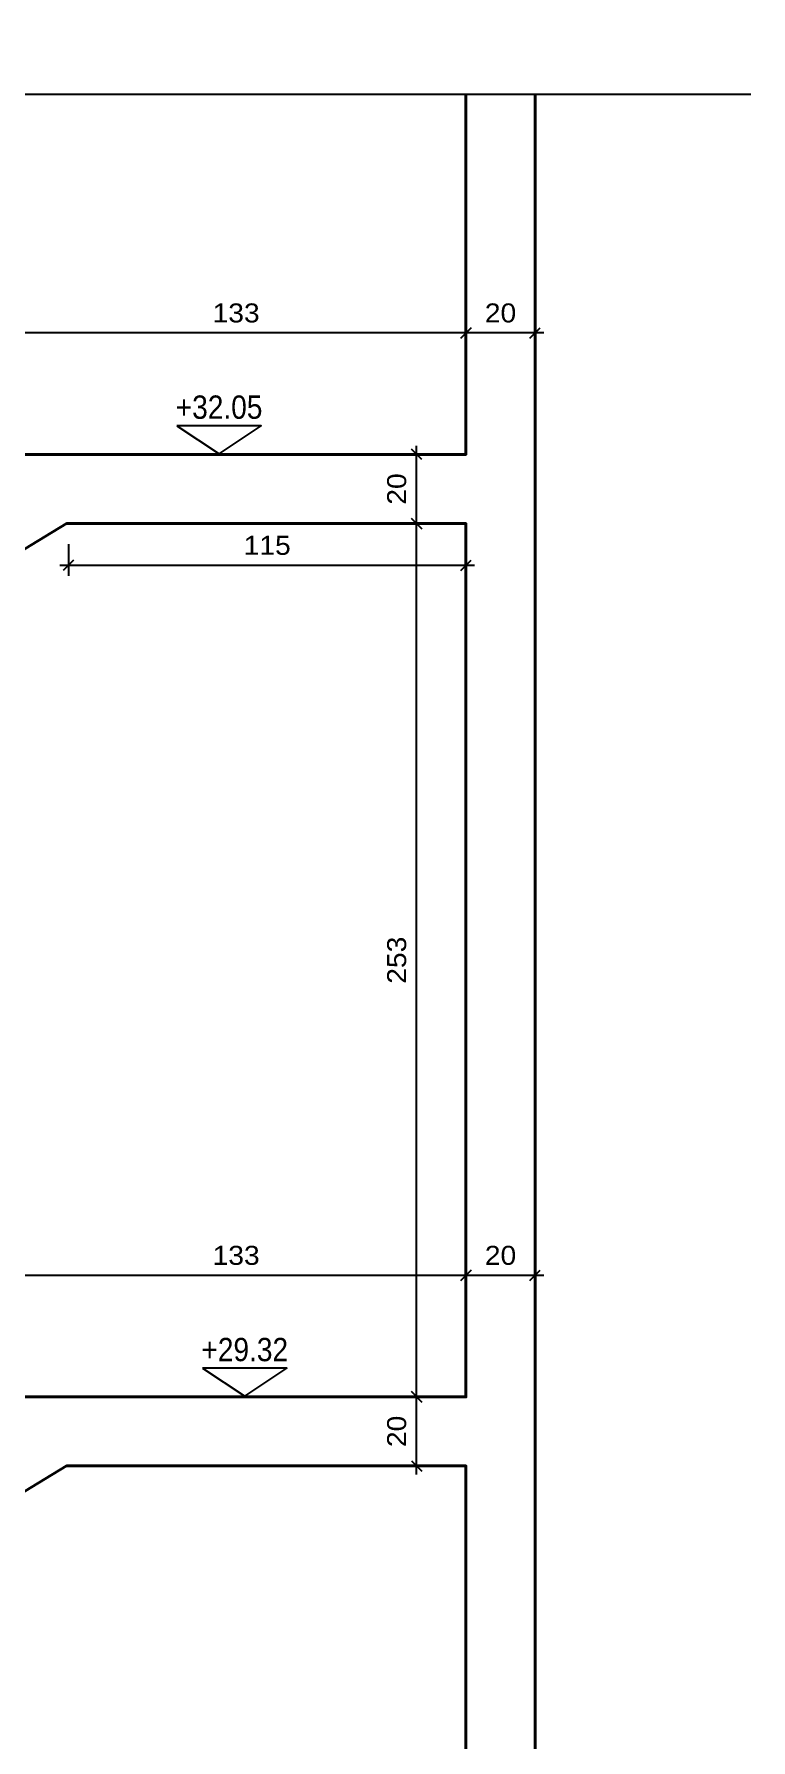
# Model space of a CAD drawing. Header units: centimetres. Extents: x 57343 to 62768, y -6158 to -3125.
# Drawn here: x 57691.1 to 57898.5, y -3786.1 to -3292.6 of the extents above; entities that cross this region are included whole.
import ezdxf
from ezdxf.enums import TextEntityAlignment as Align

# ---------------------------------------------------------------- set-up
doc = ezdxf.new("R2010")
doc.units = ezdxf.units.CM
doc.header["$LTSCALE"] = 11
doc.header["$MEASUREMENT"] = 0
doc.layers.get('DEFPOINTS').update_dxf_attribs({"color": 1})
for name, color, linetype in [('break', 1, 'Continuous'), ('DIM', 2, 'Continuous'), ('otm-text', 1, 'Continuous'), ('P-lines', 3, 'Continuous')]:
    doc.layers.add(name, color=color, linetype=linetype)
doc.layers.add('W-Conc', color=3, linetype='Continuous', lineweight=40)
doc.styles.add('danmm', font='danmm.shx', dxfattribs={"width": 0.9})
doc.styles.add('hebtxt', font='hebtxt-weld.shx', dxfattribs={"width": 1.11})
doc.styles.add('ROMANS', font='romans')
doc.dimstyles.new('25', dxfattribs={"dimtxt": 5.5, "dimasz": 3, "dimexe": 3, "dimexo": 6, "dimgap": 3, "dimtad": 1, "dimdec": 0, "dimrnd": 0.5, "dimdsep": 46, "dimtxsty": 'hebtxt', "dimblk1": 'OBLIQUE', "dimblk2": 'OBLIQUE', "dimsah": 1, "dimcen": 1, "dimdle": 2.5, "dimclre": 9, "dimclrt": 3, "dimadec": 0, "dimazin": 0, "dimtfac": 1, "dimtdec": 0, "dimtix": 1, "dimtmove": 2, "dimatfit": 3, "dimldrblk": 'OBLIQUE', "dimfxl": 1, "dimtolj": 1, "dimarcsym": 0})

# ---------------------------------------------------------------- blocks, each defined once
blk = doc.blocks.new('_OBLIQUE')
at = {"color": 0, "linetype": 'ByBlock'}
blk.add_line((-0.5, -0.5), (0.5, 0.5), dxfattribs=at)
blk = doc.blocks.new('*D2234')
at = {"layer": 'DEFPOINTS', "color": 0, "ltscale": 5, "transparency": 16777216}
for p in [(57816.03, -3651.73), (57816.03, -3664.84), (57836.03, -3664.31)]:
    blk.add_point(p, dxfattribs=at)
at = {"layer": 'DIM', "color": 0, "lineweight": -2, "ltscale": 5, "transparency": 16777216}
blk.add_line((57838.53, -3651.73), (57813.53, -3651.73), dxfattribs=at)
at = {"layer": 'DIM', "color": 9, "lineweight": -2, "ltscale": 5, "transparency": 16777216}
for p, q in [((57816.03, -3658.84), (57816.03, -3648.73)), ((57836.03, -3658.31), (57836.03, -3648.73))]:
    blk.add_line(p, q, dxfattribs=at)
at = {"layer": 'DIM', "color": 0, "lineweight": -2, "ltscale": 5, "transparency": 16777216, "xscale": 3, "yscale": 3, "zscale": 3, "rotation": 180}
blk.add_blockref('_OBLIQUE', (57816.03, -3651.73), dxfattribs=at)
at = {"layer": 'DIM', "color": 0, "lineweight": -2, "ltscale": 5, "transparency": 16777216, "xscale": 3, "yscale": 3, "zscale": 3}
blk.add_blockref('_OBLIQUE', (57836.03, -3651.73), dxfattribs=at)
at = {"layer": 'DIM', "color": 3, "ltscale": 5, "transparency": 16777216, "insert": (57826.03, -3645.98), "char_height": 5.5, "attachment_point": 5, "style": 'hebtxt'}
blk.add_mtext('\\A1;20', dxfattribs=at)
blk = doc.blocks.new('*D2235')
at = {"layer": 'DEFPOINTS', "color": 0, "ltscale": 5, "transparency": 16777216}
for p in [(57683.03, -3651.73), (57816.03, -3664.84), (57683.03, -3686.88)]:
    blk.add_point(p, dxfattribs=at)
at = {"layer": 'DIM', "color": 0, "lineweight": -2, "ltscale": 5, "transparency": 16777216}
blk.add_line((57818.53, -3651.73), (57680.53, -3651.73), dxfattribs=at)
at = {"layer": 'DIM', "color": 9, "lineweight": -2, "ltscale": 5, "transparency": 16777216}
for p, q in [((57683.03, -3680.88), (57683.03, -3648.73)), ((57816.03, -3658.84), (57816.03, -3648.73))]:
    blk.add_line(p, q, dxfattribs=at)
at = {"layer": 'DIM', "color": 0, "lineweight": -2, "ltscale": 5, "transparency": 16777216, "xscale": 3, "yscale": 3, "zscale": 3, "rotation": 180}
blk.add_blockref('_OBLIQUE', (57683.03, -3651.73), dxfattribs=at)
at = {"layer": 'DIM', "color": 0, "lineweight": -2, "ltscale": 5, "transparency": 16777216, "xscale": 3, "yscale": 3, "zscale": 3}
blk.add_blockref('_OBLIQUE', (57816.03, -3651.73), dxfattribs=at)
at = {"layer": 'DIM', "color": 3, "ltscale": 5, "transparency": 16777216, "insert": (57749.53, -3645.98), "char_height": 5.5, "attachment_point": 5, "style": 'hebtxt'}
blk.add_mtext('\\A1;133', dxfattribs=at)
blk = doc.blocks.new('*D2243')
at = {"layer": 'DEFPOINTS', "color": 0, "ltscale": 5, "transparency": 16777216}
for p in [(57816.03, -3379.09), (57816.03, -3392.2), (57836.03, -3391.67)]:
    blk.add_point(p, dxfattribs=at)
at = {"layer": 'DIM', "color": 0, "lineweight": -2, "ltscale": 5, "transparency": 16777216}
blk.add_line((57838.53, -3379.09), (57813.53, -3379.09), dxfattribs=at)
at = {"layer": 'DIM', "color": 9, "lineweight": -2, "ltscale": 5, "transparency": 16777216}
for p, q in [((57816.03, -3386.2), (57816.03, -3376.09)), ((57836.03, -3385.67), (57836.03, -3376.09))]:
    blk.add_line(p, q, dxfattribs=at)
at = {"layer": 'DIM', "color": 0, "lineweight": -2, "ltscale": 5, "transparency": 16777216, "xscale": 3, "yscale": 3, "zscale": 3, "rotation": 180}
blk.add_blockref('_OBLIQUE', (57816.03, -3379.09), dxfattribs=at)
at = {"layer": 'DIM', "color": 0, "lineweight": -2, "ltscale": 5, "transparency": 16777216, "xscale": 3, "yscale": 3, "zscale": 3}
blk.add_blockref('_OBLIQUE', (57836.03, -3379.09), dxfattribs=at)
at = {"layer": 'DIM', "color": 3, "ltscale": 5, "transparency": 16777216, "insert": (57826.03, -3373.34), "char_height": 5.5, "attachment_point": 5, "style": 'hebtxt'}
blk.add_mtext('\\A1;20', dxfattribs=at)
blk = doc.blocks.new('*D2244')
at = {"layer": 'DEFPOINTS', "color": 0, "ltscale": 5, "transparency": 16777216}
for p in [(57683.03, -3379.09), (57816.03, -3392.2), (57683.03, -3414.24)]:
    blk.add_point(p, dxfattribs=at)
at = {"layer": 'DIM', "color": 0, "lineweight": -2, "ltscale": 5, "transparency": 16777216}
blk.add_line((57818.53, -3379.09), (57680.53, -3379.09), dxfattribs=at)
at = {"layer": 'DIM', "color": 9, "lineweight": -2, "ltscale": 5, "transparency": 16777216}
for p, q in [((57683.03, -3408.24), (57683.03, -3376.09)), ((57816.03, -3386.2), (57816.03, -3376.09))]:
    blk.add_line(p, q, dxfattribs=at)
at = {"layer": 'DIM', "color": 0, "lineweight": -2, "ltscale": 5, "transparency": 16777216, "xscale": 3, "yscale": 3, "zscale": 3, "rotation": 180}
blk.add_blockref('_OBLIQUE', (57683.03, -3379.09), dxfattribs=at)
at = {"layer": 'DIM', "color": 0, "lineweight": -2, "ltscale": 5, "transparency": 16777216, "xscale": 3, "yscale": 3, "zscale": 3}
blk.add_blockref('_OBLIQUE', (57816.03, -3379.09), dxfattribs=at)
at = {"layer": 'DIM', "color": 3, "ltscale": 5, "transparency": 16777216, "insert": (57749.53, -3373.34), "char_height": 5.5, "attachment_point": 5, "style": 'hebtxt'}
blk.add_mtext('\\A1;133', dxfattribs=at)
blk = doc.blocks.new('*D2184')
at = {"layer": 'DEFPOINTS', "color": 0, "ltscale": 5, "transparency": 16777216}
for p in [(57701.01, -3434.24), (57816.03, -3439.86), (57816.03, -3446.32)]:
    blk.add_point(p, dxfattribs=at)
at = {"layer": 'DIM', "color": 9, "lineweight": -2, "ltscale": 5, "transparency": 16777216}
for p, q in [((57701.01, -3440.24), (57701.01, -3449.32)), ((57816.03, -3445.86), (57816.03, -3449.32))]:
    blk.add_line(p, q, dxfattribs=at)
at = {"layer": 'DIM', "color": 0, "lineweight": -2, "ltscale": 5, "transparency": 16777216}
blk.add_line((57698.51, -3446.32), (57818.53, -3446.32), dxfattribs=at)
at = {"layer": 'DIM', "color": 0, "lineweight": -2, "ltscale": 5, "transparency": 16777216, "xscale": 3, "yscale": 3, "zscale": 3, "rotation": 180}
blk.add_blockref('_OBLIQUE', (57701.01, -3446.32), dxfattribs=at)
at = {"layer": 'DIM', "color": 0, "lineweight": -2, "ltscale": 5, "transparency": 16777216, "xscale": 3, "yscale": 3, "zscale": 3}
blk.add_blockref('_OBLIQUE', (57816.03, -3446.32), dxfattribs=at)
at = {"layer": 'DIM', "color": 3, "ltscale": 5, "transparency": 16777216, "insert": (57758.52, -3440.57), "char_height": 5.5, "attachment_point": 5, "style": 'hebtxt'}
blk.add_mtext('\\A1;115', dxfattribs=at)
blk = doc.blocks.new('*D2191')
at = {"layer": 'DEFPOINTS', "color": 0, "ltscale": 5, "transparency": 16777216}
for p in [(57801.76, -3686.88), (57806.8, -3686.88), (57800.11, -3706.88)]:
    blk.add_point(p, dxfattribs=at)
at = {"layer": 'DIM', "color": 0, "lineweight": -2, "ltscale": 5, "transparency": 16777216}
blk.add_line((57801.76, -3709.38), (57801.76, -3684.38), dxfattribs=at)
at = {"layer": 'DIM', "color": 9, "lineweight": -2, "ltscale": 5, "transparency": 16777216}
for p, q in [((57800.8, -3686.88), (57798.76, -3686.88)), ((57806.11, -3706.88), (57804.76, -3706.88))]:
    blk.add_line(p, q, dxfattribs=at)
at = {"layer": 'DIM', "color": 0, "lineweight": -2, "ltscale": 5, "transparency": 16777216, "xscale": 3, "yscale": 3, "zscale": 3}
for p, rotation in [((57801.76, -3686.88), 90), ((57801.76, -3706.88), 270)]:
    blk.add_blockref('_OBLIQUE', p, dxfattribs=dict(at, rotation=rotation))
at = {"layer": 'DIM', "color": 3, "ltscale": 5, "transparency": 16777216, "insert": (57796.01, -3696.88), "char_height": 5.5, "attachment_point": 5, "rotation": 90, "style": 'hebtxt'}
blk.add_mtext('\\A1;20', dxfattribs=at)
blk = doc.blocks.new('*D2192')
at = {"layer": 'DEFPOINTS', "color": 0, "ltscale": 5, "transparency": 16777216}
for p in [(57801.76, -3434.24), (57805.23, -3434.24), (57806.8, -3686.88)]:
    blk.add_point(p, dxfattribs=at)
at = {"layer": 'DIM', "color": 9, "lineweight": -2, "ltscale": 5, "transparency": 16777216}
for p, q in [((57799.23, -3434.24), (57798.76, -3434.24)), ((57800.8, -3686.88), (57798.76, -3686.88))]:
    blk.add_line(p, q, dxfattribs=at)
at = {"layer": 'DIM', "color": 0, "lineweight": -2, "ltscale": 5, "transparency": 16777216}
blk.add_line((57801.76, -3689.38), (57801.76, -3431.74), dxfattribs=at)
at = {"layer": 'DIM', "color": 0, "lineweight": -2, "ltscale": 5, "transparency": 16777216, "xscale": 3, "yscale": 3, "zscale": 3}
for p, rotation in [((57801.76, -3434.24), 90), ((57801.76, -3686.88), 270)]:
    blk.add_blockref('_OBLIQUE', p, dxfattribs=dict(at, rotation=rotation))
at = {"layer": 'DIM', "color": 3, "ltscale": 5, "transparency": 16777216, "insert": (57796.01, -3560.56), "char_height": 5.5, "attachment_point": 5, "rotation": 90, "style": 'hebtxt'}
blk.add_mtext('\\A1;253', dxfattribs=at)
blk = doc.blocks.new('*D2193')
at = {"layer": 'DEFPOINTS', "color": 0, "ltscale": 5, "transparency": 16777216}
for p in [(57801.76, -3414.24), (57805.58, -3414.24), (57805.23, -3434.24)]:
    blk.add_point(p, dxfattribs=at)
at = {"layer": 'DIM', "color": 9, "lineweight": -2, "ltscale": 5, "transparency": 16777216}
for p, q in [((57799.58, -3414.24), (57798.76, -3414.24)), ((57799.23, -3434.24), (57798.76, -3434.24))]:
    blk.add_line(p, q, dxfattribs=at)
at = {"layer": 'DIM', "color": 0, "lineweight": -2, "ltscale": 5, "transparency": 16777216}
blk.add_line((57801.76, -3436.74), (57801.76, -3411.74), dxfattribs=at)
at = {"layer": 'DIM', "color": 0, "lineweight": -2, "ltscale": 5, "transparency": 16777216, "xscale": 3, "yscale": 3, "zscale": 3}
for p, rotation in [((57801.76, -3414.24), 90), ((57801.76, -3434.24), 270)]:
    blk.add_blockref('_OBLIQUE', p, dxfattribs=dict(at, rotation=rotation))
at = {"layer": 'DIM', "color": 3, "ltscale": 5, "transparency": 16777216, "insert": (57796.01, -3424.24), "char_height": 5.5, "attachment_point": 5, "rotation": 90, "style": 'hebtxt'}
blk.add_mtext('\\A1;20', dxfattribs=at)
blk = doc.blocks.new('MF1')
blk.add_lwpolyline([(30, 20), (0, 0), (-30, 20)], close=True)
at = {"style": 'ROMANS'}
blk.add_attdef('0', text='', height=6, dxfattribs=at).set_placement((0, 25), align=Align.CENTER)

msp = doc.modelspace()

# ---------------------------------------------------------------- linework, layer by layer
at = {"layer": 'break', "elevation": 0}
msp.add_lwpolyline([(57898.47, -3310.06), (57601.53, -3310.06), (57596.36, -3292.64), (57596.36, -3324.73), (57590.23, -3310.06), (57343.07, -3310.06)], dxfattribs=at)
at = {"layer": 'W-Conc'}
for points in [[(57816.03, -3310.06), (57816.03, -3414.24), (57683.03, -3414.24), (57683.03, -3427.28), (57655.03, -3427.28), (57655.03, -3444.32), (57627.03, -3444.32), (57627.03, -3461.36), (57599.03, -3461.36), (57599.03, -3478.4), (57592.45, -3482.4), (57453.03, -3482.4), (57453.03, -3310.06)], [(57836.03, -3910.59), (57836.03, -3310.06)], [(57453.03, -3502.4), (57588.44, -3502.4), (57700.44, -3434.24), (57816.03, -3434.24), (57816.03, -3686.88), (57683.03, -3686.88), (57683.03, -3699.92), (57655.03, -3699.92), (57655.03, -3716.96), (57627.03, -3716.96), (57627.03, -3734), (57599.03, -3734), (57599.03, -3751.04), (57592.45, -3755.04), (57453.03, -3755.04), (57453.03, -3745.04), (57433.03, -3745.04), (57433.03, -3846.04), (57453.03, -3846.04), (57453.03, -3775.04), (57588.44, -3775.04), (57700.44, -3706.88), (57816.03, -3706.88), (57816.03, -3910.59)]]:
    msp.add_lwpolyline(points, dxfattribs=at)

# ---------------------------------------------------------------- block references
at = {"layer": 'P-lines', "color": 3}
ref = msp.add_blockref('MF1', (57744.6, -3414.09), dxfattribs=dict(at, xscale=-0.4065600000089035, yscale=0.4065600000089035, zscale=0.4065600000089035))
ref.add_attrib('-3.25', '+32.05', dxfattribs={"layer": 'otm-text', "height": 6.75, "style": 'danmm', "width": 0.9}).set_placement((57744.6, -3403.93), align=Align.CENTER)
ref = msp.add_blockref('MF1', (57752.03, -3686.73), dxfattribs=dict(at, xscale=-0.4065600000089035, yscale=0.4065600000089035, zscale=0.4065600000089035))
ref.add_attrib('-3.25', '+29.32', dxfattribs={"layer": 'otm-text', "height": 6.75, "style": 'danmm', "width": 0.9}).set_placement((57752.03, -3676.57), align=Align.CENTER)

# ---------------------------------------------------------------- dimensions: what is measured, and where the dimension line sits
at = {"layer": 'DIM', "ltscale": 5}
for base, p1, p2, picture, middle in [((57683.03, -3379.09), (57816.03, -3392.2), (57683.03, -3414.24), '*D2244', (57749.53, -3373.34)), ((57816.03, -3379.09), (57836.03, -3391.67), (57816.03, -3392.2), '*D2243', (57826.03, -3373.34)), ((57816.03, -3446.32), (57701.01, -3434.24), (57816.03, -3439.86), '*D2184', (57758.52, -3440.57)), ((57683.03, -3651.73), (57816.03, -3664.84), (57683.03, -3686.88), '*D2235', (57749.53, -3645.98)), ((57816.03, -3651.73), (57836.03, -3664.31), (57816.03, -3664.84), '*D2234', (57826.03, -3645.98))]:
    dim = msp.add_linear_dim(base=base, p1=p1, p2=p2, dimstyle='25', dxfattribs=at)
    dim.commit()
    dim.dimension.update_dxf_attribs({"geometry": picture, "text_midpoint": middle})
for base, p1, p2, picture, middle in [((57801.76, -3414.24), (57805.23, -3434.24), (57805.58, -3414.24), '*D2193', (57796.01, -3424.24)), ((57801.76, -3434.24), (57806.8, -3686.88), (57805.23, -3434.24), '*D2192', (57796.01, -3560.56)), ((57801.76, -3686.88), (57800.11, -3706.88), (57806.8, -3686.88), '*D2191', (57796.01, -3696.88))]:
    dim = msp.add_linear_dim(base=base, p1=p1, p2=p2, angle=90, dimstyle='25', dxfattribs=at)
    dim.commit()
    dim.dimension.update_dxf_attribs({"geometry": picture, "text_midpoint": middle})

doc.saveas('drawing.dxf')
